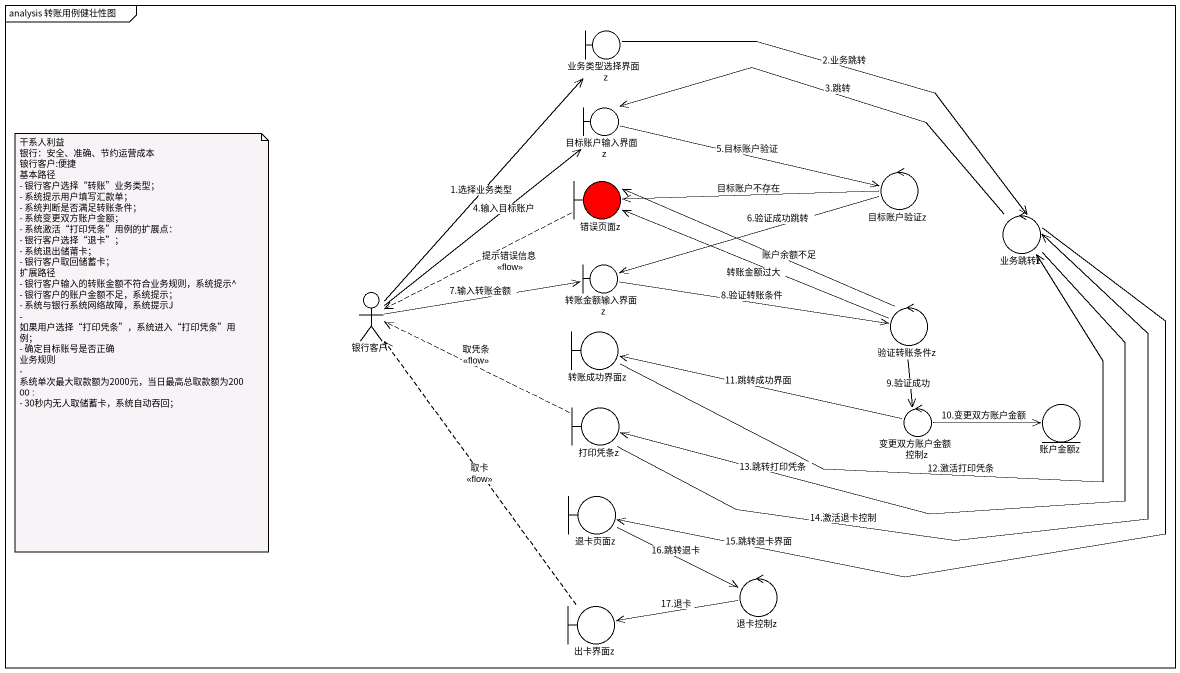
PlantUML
@startuml
mainframe analysis 转账用例健壮性图
boundary 业务类型选择界面z
boundary 目标账户输入界面z
control 目标账户验证z
boundary 错误页面z #FF0000
control 业务跳转z
boundary 转账金额输入界面z
actor 银行客户
control 验证转账条件z
boundary 转账成功界面z
entity 账户金额z
boundary 打印凭条z
control 变更双方账户金额控制z
boundary 退卡页面z
control 退卡控制z
boundary 出卡界面z
业务类型选择界面z -right-> 业务跳转z : 2.业务跳转
目标账户输入界面z -right-> 目标账户验证z : 5.目标账户验证
目标账户验证z -left-> 错误页面z : 目标账户不存在
目标账户验证z -left-> 转账金额输入界面z : 6.验证成功跳转
错误页面z .left.> 银行客户 : 提示错误信息\n<<flow>>
业务跳转z -left-> 目标账户输入界面z : 3.跳转
业务跳转z -left-> 打印凭条z : 13.跳转打印凭条
业务跳转z --> 退卡页面z : 15.跳转退卡界面
转账金额输入界面z -right-> 验证转账条件z : 8.验证转账条件
银行客户 -up-> 业务类型选择界面z : 1.选择业务类型
银行客户 -up-> 目标账户输入界面z : 4.输入目标账户
银行客户 -right-> 转账金额输入界面z : 7.输入转账金额
验证转账条件z -left-> 错误页面z : 转账金额过大
验证转账条件z -left-> 错误页面z : 账户余额不足
验证转账条件z --> 变更双方账户金额控制z : 9.验证成功
转账成功界面z -right-> 业务跳转z : 12.激活打印凭条
打印凭条z -right-> 业务跳转z : 14.激活退卡控制
打印凭条z .left.> 银行客户 : 取凭条\n<<flow>>
变更双方账户金额控制z -left-> 转账成功界面z : 11.跳转成功界面
变更双方账户金额控制z -right-> 账户金额z : 10.变更双方账户金额
退卡页面z -right-> 退卡控制z : 16.跳转退卡
退卡控制z -left-> 出卡界面z : 17.退卡
出卡界面z .up.> 银行客户 : 取卡\n<<flow>>
note as N1
  干系人利益
  银行：安全、准确、节约运营成本
  锒行客户:便捷
  基本路径
  - 银行客户选择“转账”业务类型；
  - 系统提示用户填写汇款单；
  - 系统判断是否满足转账条件；
  - 系统变更双方账户金额；
  - 系统激活“打印凭条”用例的扩展点：
  - 银行客户选择“退卡”；
  - 系统退出储莆卡；
  - 银行客户取回储蓄卡；
  扩展路径
  - 银行客户输入的转账金额不符合业务规则，系统提示^
  - 银行客户的账户金额不足，系统提示；
  - 系统与银行系统网络故障，系统提示J
  - 如果用户选择“打印凭条”，系统进入“打印凭条”用例；
  - 确定目标账号是否正确
  业务规则
  - 系统单次最大取款额为2000元，当日最高总取款额为20000 :
  - 30秒内无人取储蓄卡，系统自动吞回；
end note
@enduml
